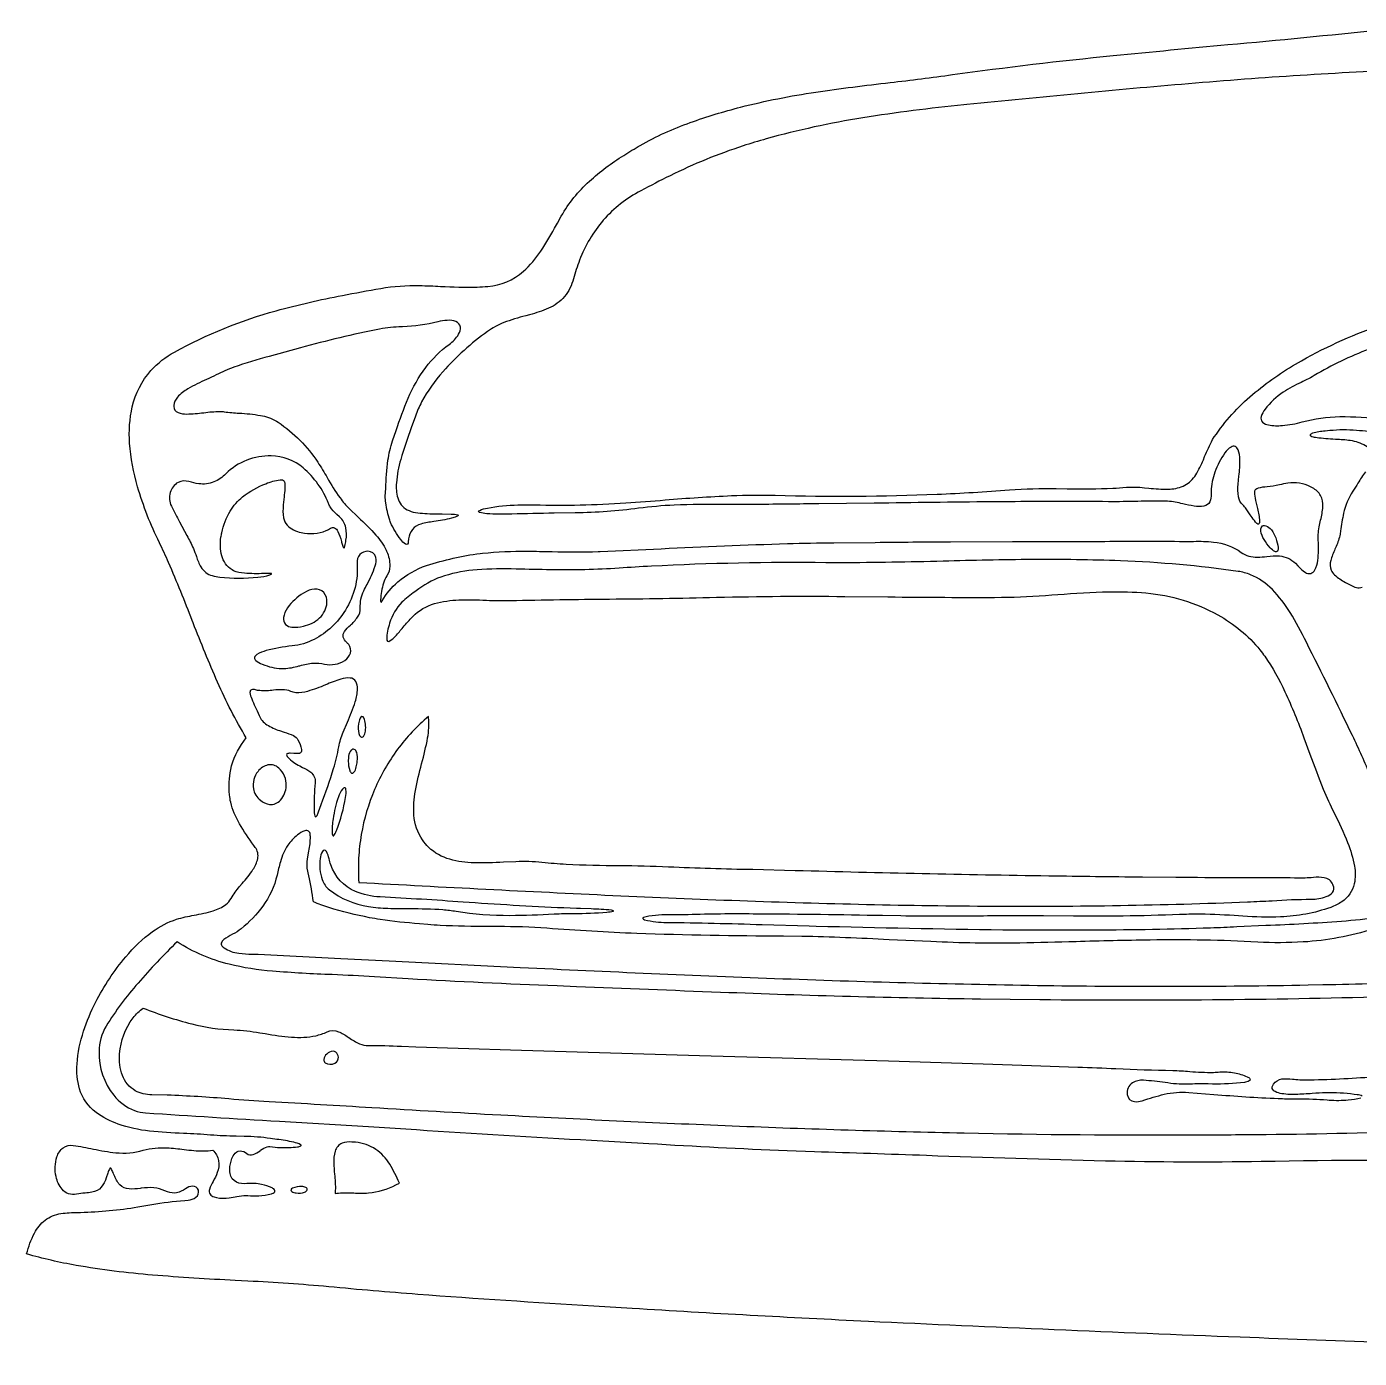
# Model space of a CAD drawing. Header units: metres. Extents: x 2.1 to 14.1, y 6 to 10.8.
# Drawn here: x 2.125 to 5.534, y 5.975 to 9.379 of the extents above; entities that cross this region are included whole.
import ezdxf

# ---------------------------------------------------------------- set-up
doc = ezdxf.new("R2010")
doc.units = ezdxf.units.M

msp = doc.modelspace()

# ---------------------------------------------------------------- linework, layer by layer
at = {"layer": 'truck', "color": 94}
for points in [[(6.00723, 6.00117, -0.0022), (5.22904, 6.02852, -0.0024), (4.27781, 6.06884, -0.0034), (3.67395, 6.10198), (3.57604, 6.10804, -0.0037), (3.12539, 6.13805, -0.0049), (2.89752, 6.15759, 0.0103), (2.691, 6.17204), (2.65841, 6.1738, -0.0079), (2.44729, 6.18742, -0.0231), (2.25154, 6.21224, -0.0258), (2.125, 6.24142, -0.0598), (2.14515, 6.29491, -0.1046), (2.17206, 6.32794, -0.1277), (2.2128, 6.34472, -0.0357), (2.25536, 6.34748), (2.26272, 6.34763, 0.0335), (2.40951, 6.36174), (2.44487, 6.36763, -0.0255), (2.52938, 6.37842), (2.53793, 6.37917, 0.1547), (2.55793, 6.38643, 0.3046), (2.56422, 6.40474, 0.3489), (2.54931, 6.41475, 0.1439), (2.53149, 6.40807, -0.1039), (2.50863, 6.39766, -0.1374), (2.48561, 6.40027), (2.47873, 6.40282, 0.0667), (2.45049, 6.41057, 0.0576), (2.41815, 6.40941), (2.41567, 6.40912, -0.0506), (2.38698, 6.40757, -0.1892), (2.36326, 6.41816, -0.0486), (2.35858, 6.42419, -0.0457), (2.34592, 6.44968, 0.0702), (2.34083, 6.45996, 0.5671), (2.33753, 6.45963, 0.0746), (2.33225, 6.44801), (2.32844, 6.43642, -0.1036), (2.31598, 6.41222, -0.1731), (2.29211, 6.39917, -0.0275), (2.27432, 6.39692, 0.0275), (2.25276, 6.39415, -0.2833), (2.21565, 6.40678, -0.125), (2.20035, 6.43922, -0.1333), (2.20243, 6.48961, -0.1552), (2.21859, 6.51301, -0.1965), (2.24417, 6.51878, -0.0164), (2.29585, 6.50963, 0.0276), (2.35294, 6.50031, 0.095), (2.42341, 6.50659, -0.0819), (2.48399, 6.51278, -0.0191), (2.52773, 6.5087, 0.0308), (2.57759, 6.50475, 0.0439), (2.60136, 6.50683, -0.1488), (2.61608, 6.48001, -0.1367), (2.6125, 6.44952, -0.0328), (2.60195, 6.42704, 0.0539), (2.59283, 6.40657, 0.2152), (2.59399, 6.39428, 0.1663), (2.60459, 6.38708), (2.61042, 6.38542, 0.0867), (2.64323, 6.38492, 0.0138), (2.66286, 6.38815, -0.0455), (2.68659, 6.39124), (2.69077, 6.39081, 0.0543), (2.71847, 6.39017, 0.0579), (2.75096, 6.39529, 0.1459), (2.75948, 6.40018, 0.2599), (2.75997, 6.40359, 0.1697), (2.75284, 6.41037, 0.0737), (2.72595, 6.41908, 0.0687), (2.6895, 6.42166), (2.68853, 6.42154, -0.1436), (2.66153, 6.42503, -0.2448), (2.64545, 6.44678, -0.0789), (2.64506, 6.46501, -0.1009), (2.65308, 6.49228, -0.1879), (2.66639, 6.50412, -0.2264), (2.68431, 6.50096), (2.68812, 6.49818, 0.2705), (2.70395, 6.49559, 0.0705), (2.72202, 6.50544), (2.72341, 6.50638, -0.0629), (2.73979, 6.51574, -0.1491), (2.74733, 6.51627, 0.0463), (2.77331, 6.5137, 0.0389), (2.81782, 6.51515, 0.113), (2.82655, 6.51772, 0.5819), (2.82619, 6.52018), (2.82578, 6.52049, 0.0821), (2.80816, 6.52702, 0.0227), (2.76492, 6.53438), (2.7489, 6.53671, 0.0312), (2.68115, 6.54191), (2.66108, 6.54243, -0.0171), (2.59547, 6.54544, 0.0126), (2.52637, 6.54954, -0.0191), (2.43948, 6.55548, -0.0574), (2.35913, 6.57351, -0.0698), (2.30259, 6.60316, -0.1686), (2.26016, 6.66393, -0.0873), (2.25386, 6.72725, -0.0624), (2.27067, 6.81136, -0.0411), (2.30128, 6.88469, -0.0551), (2.3783, 7.00098, -0.0617), (2.44689, 7.06544, -0.077), (2.50865, 7.09728, -0.0296), (2.5533, 7.10747, 0.0304), (2.60208, 7.11872, 0.0906), (2.63448, 7.13493, 0.0981), (2.6478, 7.1505, -0.045), (2.66975, 7.18056), (2.67609, 7.18811, 0.0319), (2.70389, 7.22401, 0.0972), (2.71604, 7.25209, 0.2095), (2.70968, 7.28086), (2.70617, 7.28579, -0.0251), (2.66941, 7.34134, -0.0735), (2.64692, 7.39623, -0.0361), (2.64399, 7.41531, -0.0711), (2.64697, 7.47982, -0.1126), (2.68043, 7.55235), (2.68681, 7.5605, -0.0319), (2.61331, 7.70303, -0.0113), (2.55098, 7.85467), (2.54867, 7.86053, 0.0104), (2.4881, 8.00875, 0.0091), (2.46451, 8.05974, -0.0431), (2.40871, 8.20295, -0.053), (2.38842, 8.31404, -0.0749), (2.39524, 8.4071, -0.1264), (2.443, 8.49992, -0.0847), (2.50324, 8.54697, -0.0587), (2.76334, 8.65278, -0.0207), (2.93246, 8.69179, -0.0034), (3.0305, 8.70995, -0.0491), (3.13007, 8.71704, -0.0078), (3.18371, 8.71513, 0.0204), (3.2769, 8.71344, 0.0114), (3.30447, 8.71498, 0.1658), (3.39565, 8.75361, 0.064), (3.43991, 8.80498, 0.0231), (3.47995, 8.87203), (3.48242, 8.87648), (3.4925, 8.8946, -0.0789), (3.56421, 8.98371, -0.0449), (3.65214, 9.04996, -0.0105), (3.69437, 9.07545, -0.0438), (3.82237, 9.13391, -0.0233), (3.95107, 9.17324, -0.026), (4.14323, 9.2116, -0.0083), (4.33362, 9.23623, 0.0058), (4.49285, 9.25629, -0.01), (4.90396, 9.30506, -0.0021), (5.19751, 9.33308, 0.0036), (5.58522, 9.37088, -0.0019)], [(5.66822, 9.26949, 0.0105), (5.09684, 9.233, 0.0044), (4.52968, 9.17975), (4.5218, 9.17896, 0.0155), (4.2635, 9.14591, 0.0282), (4.01663, 9.09213, 0.009), (3.95746, 9.07428, 0.0362), (3.77048, 8.99787, 0.0094), (3.69577, 8.9595, 0.0917), (3.59963, 8.88398, 0.0867), (3.53915, 8.78233, 0.0275), (3.5234, 8.73422, -0.1108), (3.5008, 8.68897, -0.1128), (3.46, 8.6591, -0.0403), (3.41133, 8.64262), (3.40159, 8.63999, 0.03), (3.34521, 8.62231, 0.0615), (3.30366, 8.59981, 0.0555), (3.18956, 8.49676, 0.0573), (3.13524, 8.41955, 0.039), (3.11956, 8.38364), (3.10874, 8.3534, 0.0199), (3.08177, 8.27267, 0.0503), (3.07067, 8.21311, 0.0911), (3.07428, 8.17424, 0.1998), (3.09811, 8.14408, 0.0852), (3.11918, 8.13709, 0.0323), (3.16816, 8.13359), (3.18758, 8.13323), (3.21107, 8.13271, -0.0596), (3.22726, 8.13093, -0.424), (3.22866, 8.1294, -0.165), (3.22454, 8.12668, -0.0294), (3.21121, 8.12229, -0.0349), (3.1664, 8.11371, 0.0407), (3.13356, 8.1074, 0.1496), (3.11175, 8.09362, 0.1307), (3.10203, 8.06994), (3.10105, 8.06225, -0.185), (3.09878, 8.05575, -0.3296), (3.09365, 8.05595, -0.089), (3.08183, 8.0677, -0.0534), (3.05553, 8.11159), (3.05477, 8.1137), (3.05366, 8.11745, -0.0383), (3.04323, 8.16142, -0.0462), (3.04237, 8.17844), (3.04337, 8.19841, -0.0243), (3.04912, 8.27046, -0.0489), (3.06083, 8.32012), (3.07012, 8.34678, -0.0193), (3.10088, 8.42884, -0.0599), (3.1457, 8.50767, -0.0732), (3.20535, 8.56648, 0.1055), (3.22983, 8.59257, 0.1583), (3.23438, 8.61094, 0.2757), (3.22309, 8.62507, 0.1154), (3.20074, 8.6282, 0.0475), (3.17628, 8.62432, -0.0535), (3.0866, 8.61195), (3.08412, 8.61183, 0.0386), (3.02771, 8.60601, 0.0179), (2.82514, 8.55786), (2.7454, 8.53596, 0.0186), (2.65497, 8.50825, 0.0329), (2.60999, 8.48903, -0.0123), (2.58483, 8.47705, 0.0283), (2.53732, 8.45308, 0.0787), (2.51086, 8.4319, 0.1681), (2.50132, 8.41014), (2.50131, 8.40808, 0.3184), (2.51218, 8.39239, 0.0967), (2.5346, 8.38876, 0.0295), (2.57778, 8.39212, -0.0302), (2.61922, 8.39533, -0.0367), (2.63035, 8.39444, 0.0234), (2.66854, 8.39085, -0.0306), (2.7227, 8.38509, -0.0855), (2.76385, 8.37076), (2.76845, 8.36783, -0.0953), (2.86953, 8.26561, -0.0147), (2.8936, 8.22616, 0.0283), (2.92647, 8.17436, 0.0373), (2.95005, 8.14699), (2.97321, 8.12464, -0.0233), (3.01842, 8.07897, -0.0698), (3.04452, 8.04064), (3.04571, 8.03795, -0.1028), (3.05388, 7.99979, -0.1611), (3.04602, 7.975, 0.0826), (3.03761, 7.95621, 0.061), (3.03018, 7.91411), (3.03041, 7.91002), (3.03095, 7.90822, 0.6427), (3.03278, 7.90832, 0.0655), (3.03463, 7.91113), (3.03463, 7.91113, -0.0924), (3.07426, 7.95938, -0.0992), (3.14791, 8.00126, -0.0468), (3.28474, 8.03222), (3.29076, 8.03292, -0.0284), (3.40516, 8.03794, -0.0039), (3.4687, 8.03706, 0.0139), (3.58657, 8.03697), (3.59203, 8.03719), (3.74817, 8.04437, -0.0053), (4.07099, 8.05745, -0.0046), (4.18913, 8.05953), (4.29556, 8.06062, -0.0026), (4.4877, 8.06213), (4.64631, 8.06252), (4.78678, 8.06289), (4.88257, 8.06326, -0.0044), (5.08614, 8.06311), (5.10946, 8.06317, -0.0322), (5.16078, 8.06152, -0.1286), (5.23126, 8.03502, 0.1615), (5.27287, 8.02269, 0.0278), (5.29702, 8.02454, -0.0515), (5.32945, 8.026, -0.1767), (5.37008, 8.00714), (5.37618, 8.0008, 0.083), (5.39556, 7.9839, 0.1855), (5.40907, 7.98106, 0.2123), (5.41986, 7.99007, 0.0916), (5.42722, 8.01457, 0.0525), (5.42823, 8.06616, -0.0688), (5.43182, 8.10492), (5.43453, 8.11742, 0.042), (5.44026, 8.15179, 0.1431), (5.43451, 8.18019, 0.137), (5.41374, 8.19994), (5.40877, 8.20259, 0.1627), (5.35063, 8.21178, 0.0217), (5.32897, 8.20753, -0.0309), (5.29749, 8.2027, 0.0502), (5.27438, 8.19881, 0.0618), (5.26852, 8.19609, 0.2267), (5.26557, 8.1894, 0.0663), (5.26796, 8.16802), (5.2719, 8.15075, -0.0335), (5.27815, 8.11893, -0.061), (5.27801, 8.11101, -0.2538), (5.2759, 8.10708, -0.2615), (5.27164, 8.10873, -0.0558), (5.25924, 8.12441), (5.25451, 8.13142), (5.24438, 8.14613, 0.0503), (5.23521, 8.15686, -0.1657), (5.22455, 8.17705, -0.067), (5.22358, 8.2095), (5.22555, 8.2301, 0.0346), (5.22811, 8.27209, 0.0891), (5.22334, 8.29714, 0.1932), (5.21618, 8.30568, 0.2375), (5.20551, 8.3044, 0.1003), (5.18972, 8.28934, 0.0738), (5.16417, 8.23999, 0.0774), (5.15413, 8.19099), (5.15426, 8.18354, -0.1325), (5.15132, 8.16441, -0.2363), (5.1359, 8.15331, -0.0867), (5.11067, 8.15351, -0.0183), (5.08214, 8.15911, 0.0346), (5.04303, 8.16597), (5.03805, 8.16621, 0.0109), (4.96657, 8.16546, -0.0103), (4.89198, 8.16466, 0.0063), (4.65287, 8.16464), (4.59283, 8.16416, 0.0018), (4.29297, 8.1607), (4.15146, 8.15915, 0.0015), (3.99392, 8.15736, -0.0057), (3.91148, 8.15733, 0.0141), (3.78113, 8.15578, 0.0204), (3.69024, 8.14782, -0.0296), (3.52823, 8.13602), (3.4739, 8.13509, 0.0027), (3.3657, 8.13304, -0.0257), (3.30155, 8.13389, -0.0674), (3.28364, 8.13705, -0.2774), (3.28094, 8.13949, -0.2594), (3.28365, 8.14242, -0.0656), (3.30334, 8.14835, -0.0392), (3.38157, 8.15646, -0.0161), (3.42405, 8.15658, 0.0242), (3.65726, 8.16167, 0.0033), (3.75798, 8.16907, -0.0101), (3.92771, 8.18001, -0.0156), (4.03941, 8.18094, 0.0168), (4.45343, 8.18364, 0.009), (4.63864, 8.19482, -0.0208), (4.75845, 8.19806), (4.78637, 8.19786, 0.0142), (4.903, 8.19908, 0.0102), (4.93764, 8.20145, -0.0437), (4.98411, 8.20035), (4.99509, 8.19933, 0.0313), (5.04435, 8.1967, 0.0957), (5.08272, 8.20436), (5.08733, 8.2066, 0.1269), (5.11518, 8.23329, 0.0454), (5.13455, 8.27188), (5.13783, 8.27972, -0.0343), (5.1583, 8.32318), (5.16261, 8.33006, -0.0702), (5.26045, 8.43869, -0.0445), (5.37813, 8.52066), (5.3856, 8.52497, -0.0488), (5.59828, 8.61923, -0.0114)], [(5.56736, 8.55789, 0.0459), (5.42668, 8.49195), (5.42258, 8.48949, -0.0233), (5.3845, 8.4695, 0.0345), (5.33898, 8.44472, 0.0854), (5.2923, 8.40076, 0.103), (5.28251, 8.38242, 0.2744), (5.28599, 8.3679, 0.1418), (5.30129, 8.36071, 0.07), (5.33669, 8.35944, 0.047), (5.38762, 8.36862, -0.0631), (5.48346, 8.38202, -0.0362), (5.5931, 8.37558, -0.0095)], [(5.58703, 8.34103, 0.0107), (5.52594, 8.34673, 0.0455), (5.45796, 8.34627), (5.44616, 8.34523, 0.0559), (5.41406, 8.33941, 0.1549), (5.40802, 8.33578, 0.4433), (5.40926, 8.33288, 0.0908), (5.42144, 8.3293), (5.42999, 8.32813, 0.0154), (5.47821, 8.32435, -0.0357), (5.51492, 8.32073, -0.0824), (5.55386, 8.30549, -0.0228)], [(5.54938, 8.24113, 0.0263), (5.52993, 8.21173, -0.0118), (5.51695, 8.19127, 0.0928), (5.49328, 8.13496, 0.0221), (5.48538, 8.08992), (5.48419, 8.08178, -0.0626), (5.47411, 8.05013), (5.47122, 8.04342, 0.0458), (5.4604, 8.01389, 0.1551), (5.46144, 7.98987, 0.1073), (5.47017, 7.97739, 0.0587), (5.49791, 7.95824, 0.0379), (5.52604, 7.94489, 0.1959), (5.54061, 7.9463, 0.0725)], [(5.56285, 7.46196, 0.0105), (5.516, 7.5667, 0.0038), (5.39814, 7.80535, 0.0237), (5.35673, 7.88122, 0.0575), (5.31103, 7.93995, 0.0999), (5.25521, 7.97784, 0.0595), (5.22348, 7.98642, 0.0264), (4.92256, 8.01335, 0.0114), (4.69727, 8.01671, 0.0048), (4.46901, 8.01253, -0.0065), (4.20717, 8.00833), (4.16936, 8.00853, 0.0157), (3.72278, 7.99965, 0.004), (3.64041, 7.99456, -0.0206), (3.46548, 7.99053, -0.0031), (3.37679, 7.99227, 0.0263), (3.27708, 7.9905, 0.0573), (3.19337, 7.97494, 0.0834), (3.12778, 7.94174), (3.11784, 7.93443, 0.0415), (3.0848, 7.90744, 0.1229), (3.05328, 7.85403, 0.0269), (3.0481, 7.83375, 0.0675), (3.04598, 7.81358, 0.2225), (3.04833, 7.80801, 0.2706), (3.05378, 7.80858, 0.0734), (3.06812, 7.82102, 0.0128), (3.08795, 7.84374, -0.019), (3.11238, 7.87131, -0.1259), (3.16853, 7.90393, -0.0622), (3.23064, 7.91337, -0.0197), (3.30093, 7.9127, 0.0154), (3.36155, 7.91175, -0.0041), (3.61567, 7.91571, 0.0045), (3.88896, 7.92011, -0.0089), (4.21762, 7.92237), (4.32791, 7.92137, 0.0043), (4.61846, 7.92016, 0.0154), (4.74668, 7.9262), (4.7623, 7.92729, -0.0126), (4.89313, 7.93426, -0.0277), (4.98788, 7.93139, -0.1039), (5.17136, 7.87532, -0.0957), (5.27928, 7.78568, -0.0158), (5.29163, 7.76935, -0.0431), (5.3433, 7.67866, -0.0209), (5.39189, 7.56075), (5.40716, 7.51937, 0.009), (5.44118, 7.42981, 0.0148), (5.46897, 7.36937, -0.0187), (5.5035, 7.29303, -0.0528), (5.52102, 7.23308, -0.0955), (5.52064, 7.18803, -0.195), (5.48879, 7.14172, -0.0655), (5.46025, 7.12747, -0.0762), (5.33187, 7.1031, -0.0264), (5.23544, 7.10493), (5.21351, 7.1063, 0.0181), (5.11468, 7.11019, 0.0087), (5.09151, 7.10961, -0.0121), (4.80275, 7.10509), (4.72598, 7.1056, 0.0038), (4.56189, 7.10532, -0.006), (4.36073, 7.10553), (4.3142, 7.10633, 0.0032), (3.99707, 7.1104), (3.9833, 7.11046, 0.0108), (3.81661, 7.10878), (3.8128, 7.10863, -0.0148), (3.78326, 7.10852, 0.0475), (3.7164, 7.10472, 0.0754), (3.70244, 7.10118, 0.3909), (3.70092, 7.09894, 0.1812), (3.70554, 7.09606, 0.0491), (3.73428, 7.09073, 0.0245), (3.76103, 7.08903, -0.006), (4.00616, 7.08357), (4.1268, 7.08016), (4.14464, 7.07973, 0.0036), (4.62178, 7.07039, 0.0044), (4.85638, 7.07, 0.0071), (5.15287, 7.07539, 0.0032), (5.22038, 7.07825), (5.29465, 7.08166, 0.0089), (5.48759, 7.09245, 0.0112), (5.58408, 7.10219)], [(5.56943, 7.07234, -0.0621), (5.38995, 7.03905, -0.0306), (5.27358, 7.03879, 0.0175), (4.99817, 7.04388, 0.0038), (4.80891, 7.03968, -0.0021), (4.66491, 7.03617, -0.0151), (4.43782, 7.03989), (4.33064, 7.04485, 0.0077), (4.10759, 7.05338), (4.06051, 7.05389, -0.009), (3.68541, 7.06072, -0.0101), (3.45569, 7.0741, 0.0182), (3.33147, 7.07832), (3.30794, 7.07845, -0.0134), (3.18247, 7.08128, -0.0077), (3.15127, 7.08357), (3.12941, 7.08548, -0.0167), (3.0293, 7.09638, -0.0107), (3.00203, 7.10117, -0.0294), (2.89766, 7.1272, -0.0198), (2.85827, 7.14166, 0.0243), (2.84677, 7.20846), (2.84285, 7.22792, -0.0754), (2.84356, 7.25076), (2.84617, 7.26671, 0.0388), (2.85074, 7.30396, 0.0322), (2.85026, 7.31386, 0.2099), (2.8462, 7.32252, 0.2315), (2.83658, 7.3234, 0.0938), (2.81762, 7.31254, 0.0712), (2.79287, 7.28651, 0.0746), (2.77402, 7.24405, 0.0187), (2.76545, 7.20999, -0.102), (2.72875, 7.1305, -0.0643), (2.67394, 7.07265, -0.0426), (2.65169, 7.05888, 0.0442), (2.62953, 7.04511, 0.1649), (2.62285, 7.03592, 0.2639), (2.62622, 7.02712, 0.0451), (2.62997, 7.02403, 0.1163), (2.66727, 7.0103, 0.0315), (2.70234, 7.00798), (2.71745, 7.00748), (2.92845, 6.99679), (3.05201, 6.9906), (3.38747, 6.97406, 0.003), (4.05906, 6.94518, 0.0057), (4.73101, 6.92787, 0.0086), (5.40262, 6.92928), (5.44031, 6.93006, 0.0064), (5.70731, 6.93784)], [(5.59912, 6.89852, -0.009), (4.71604, 6.89104), (4.56443, 6.89263, -0.006), (3.90002, 6.91021, -0.0011), (3.53108, 6.92475), (3.48218, 6.92674, -0.0044), (3.10103, 6.94452), (3.01464, 6.94995, 0.0063), (2.9063, 6.95546, -0.0117), (2.75374, 6.96433, -0.0397), (2.64315, 6.98198, -0.0838), (2.51003, 7.03939, 0.0208), (2.40982, 6.93405, 0.0398), (2.32846, 6.82422, 0.1328), (2.31006, 6.75867, 0.1738), (2.34763, 6.64728, 0.1369), (2.40109, 6.60801, 0.0698), (2.42932, 6.60209, 0.0021), (2.77127, 6.58087), (2.99965, 6.56706), (3.12169, 6.55931, 0.0024), (3.56983, 6.53218), (3.71638, 6.52391, 0.0048), (4.07016, 6.50582), (4.14034, 6.50342, -0.0015), (4.42666, 6.49379, 0.0037), (4.88413, 6.47979, 0.0095), (5.28273, 6.47839, -0.0076), (5.85661, 6.48017)], [(5.70833, 6.55662, -0.0086), (5.29504, 6.54633, -0.0011), (5.11556, 6.54496, -0.0065), (4.52263, 6.55011, -0.0049), (3.9298, 6.56823, -0.0033), (3.33737, 6.59618, -0.002), (3.00799, 6.61512, 0.0012), (2.74485, 6.63051, -0.006), (2.64192, 6.63779, 0.0127), (2.4844, 6.64741), (2.44554, 6.64818, -0.1297), (2.40265, 6.65883, -0.1736), (2.36999, 6.69804, -0.1108), (2.36272, 6.75318, -0.1442), (2.39731, 6.84481, -0.0721), (2.42341, 6.87024, 0.0343), (2.54715, 6.82968, 0.0535), (2.65474, 6.8143, -0.0336), (2.72127, 6.80706), (2.73538, 6.80475, 0.0235), (2.80254, 6.79581, 0.0727), (2.86442, 6.79944, 0.0528), (2.89344, 6.8092, -0.2116), (2.92253, 6.80965, -0.0558), (2.94738, 6.79562), (2.94889, 6.79461, 0.0507), (2.97666, 6.77863, 0.1036), (2.99872, 6.77427, -0.0168), (3.08363, 6.77255), (3.12011, 6.77114), (3.25609, 6.76684), (3.36215, 6.76344), (3.84573, 6.74902), (4.32928, 6.73476), (4.57132, 6.72717), (4.69506, 6.72303), (4.81363, 6.71904, -0.0022), (4.91102, 6.7154, 0.0048), (5.05614, 6.71048, -0.0129), (5.09975, 6.70803, 0.0259), (5.16037, 6.70564, 0.0184), (5.1767, 6.70674, -0.0678), (5.21407, 6.70424, -0.0645), (5.24641, 6.69449, -0.1446), (5.2537, 6.68875, -0.4215), (5.25205, 6.68416, -0.1006), (5.23952, 6.68016), (5.22978, 6.67889, -0.0339), (5.14729, 6.67609, 0.0222), (5.1015, 6.67565, -0.0524), (5.04409, 6.67858), (5.03704, 6.67954, 0.0216), (4.98127, 6.68533, 0.1648), (4.95349, 6.67867, 0.2944), (4.93961, 6.64873, 0.3391), (4.95846, 6.631, 0.1142), (4.97817, 6.63323, -0.0201), (5.03461, 6.64976, -0.0799), (5.0972, 6.65426), (5.16171, 6.64939, 0.01), (5.32554, 6.63891), (5.33679, 6.63852, 0.0061), (5.37807, 6.63791, -0.0202), (5.45087, 6.63552), (5.45644, 6.63497, 0.0421), (5.50533, 6.63545, 0.0457), (5.53734, 6.64032, 0.1672)], [(5.54103, 6.64504, 0.0752), (5.52773, 6.64837), (5.52017, 6.64937, 0.0352), (5.44811, 6.65363, 0.015), (5.41318, 6.65161, -0.0144), (5.37065, 6.64918, -0.0562), (5.33072, 6.65208, -0.1169), (5.31463, 6.65883, -0.3649), (5.31185, 6.67183), (5.31364, 6.67517, -0.2238), (5.3354, 6.68883, -0.0658), (5.3623, 6.68854), (5.36649, 6.68809, 0.0261), (5.38588, 6.68664, 0.0178), (5.55844, 6.6937)]]:
    msp.add_lwpolyline(points, format="xyb", dxfattribs=at)
for points in [[(2.61933, 7.97174, 0.0491), (2.71624, 7.9714, 0.0598), (2.74712, 7.97771), (2.74893, 7.97846), (2.75095, 7.97955), (2.75155, 7.98025, 0.3452), (2.74991, 7.98106, 0.0303), (2.73202, 7.981, -0.0316), (2.68196, 7.98161, -0.0799), (2.65434, 7.98796), (2.65038, 7.9901, -0.1876), (2.62406, 8.02643, -0.1069), (2.62197, 8.07397, -0.018), (2.62408, 8.08521, -0.0827), (2.64546, 8.14078, -0.0868), (2.67732, 8.17696, -0.0729), (2.73683, 8.21065, -0.0675), (2.77324, 8.22037), (2.77697, 8.22057, -0.3588), (2.7842, 8.21507, -0.0918), (2.78544, 8.19817, -0.0138), (2.7834, 8.17709), (2.78131, 8.15663, 0.0658), (2.78215, 8.12333, 0.1463), (2.79092, 8.10474, 0.1424), (2.82747, 8.08555, 0.1531), (2.8912, 8.09071, 0.0434), (2.90208, 8.09651, -0.2703), (2.91229, 8.09801, -0.1602), (2.92082, 8.08864, -0.0524), (2.9299, 8.06317), (2.93052, 8.0609), (2.93351, 8.05077, 0.1635), (2.93603, 8.04631, 0.401), (2.93771, 8.04763, 0.0608), (2.94106, 8.06223), (2.94163, 8.06604, 0.09), (2.94139, 8.09819, 0.1539), (2.92534, 8.12573), (2.91873, 8.13193, -0.0729), (2.90128, 8.15139, -0.0455), (2.89688, 8.16032, 0.1215), (2.83224, 8.25114, 0.1675), (2.75077, 8.28151, 0.204), (2.63428, 8.2359, -0.0958), (2.60401, 8.21495, -0.1321), (2.56532, 8.21054, -0.0386), (2.54015, 8.21585, 0.1953), (2.51219, 8.2138, 0.2049), (2.49238, 8.18797, 0.184), (2.49504, 8.15286, 0.0091), (2.51615, 8.11305), (2.53478, 8.07838, -0.015), (2.55131, 8.0447, -0.0199), (2.55918, 8.02437, 0.0513), (2.57065, 7.9978, 0.1924), (2.59984, 7.9755, 0.0517), (2.61933, 7.97174)], [(5.31981, 8.07179, -0.0721), (5.32573, 8.04709, -0.1742), (5.3239, 8.03846, -0.343), (5.31761, 8.03737, -0.1118), (5.3056, 8.04671, -0.0486), (5.29005, 8.06809, -0.1034), (5.28154, 8.08954, -0.2026), (5.28378, 8.10069, -0.3098), (5.2941, 8.10322, -0.1529), (5.30871, 8.09237, -0.0831), (5.31981, 8.07179)], [(2.88667, 7.74956, 0.2035), (2.93875, 7.75888, 0.1747), (2.95323, 7.77748, 0.2344), (2.94865, 7.79912, 0.0486), (2.94299, 7.80552, -0.1498), (2.93463, 7.81836, -0.2123), (2.93816, 7.83287, -0.0527), (2.95288, 7.84883, 0.057), (2.97151, 7.86946, 0.1628), (2.97838, 7.89267, -0.1287), (2.98749, 7.937, -0.0123), (2.99553, 7.95313, 0.0442), (3.01615, 8.00033, 0.1363), (3.01802, 8.02185, 0.3548), (2.99791, 8.03792, 0.4652), (2.97015, 8.00793, -0.1605), (2.9402, 7.88744, -0.1363), (2.86017, 7.81261, -0.0945), (2.80372, 7.79586, 0.044), (2.7374, 7.78379, 0.074), (2.71394, 7.77385, 0.1927), (2.70787, 7.76628, 0.2589), (2.7111, 7.75855, 0.0914), (2.727, 7.74928), (2.73386, 7.74665, 0.0952), (2.78296, 7.73809, 0.0597), (2.82152, 7.74478), (2.82352, 7.74531, -0.0515), (2.85823, 7.752, -0.0725), (2.88667, 7.74956)], [(2.8329, 7.84629, 0.135), (2.87395, 7.86743, 0.1906), (2.89308, 7.90672, 0.1989), (2.88494, 7.93248, 0.2356), (2.86152, 7.94111, 0.1153), (2.8349, 7.93189), (2.83281, 7.93063, 0.1047), (2.7924, 7.89329, 0.1198), (2.78211, 7.86817, 0.2303), (2.78735, 7.85075, 0.1692), (2.80357, 7.84375, 0.0874), (2.8329, 7.84629)], [(2.87165, 7.37137), (2.87866, 7.39088, 0.0134), (2.90995, 7.48258, 0.0308), (2.92313, 7.53766, -0.0497), (2.93479, 7.57534), (2.94538, 7.60093, 0.0257), (2.96539, 7.65295, 0.0769), (2.97112, 7.68651, 0.1187), (2.96686, 7.70456, 0.2625), (2.95203, 7.71387, 0.0924), (2.92869, 7.71079, 0.0261), (2.88938, 7.69635, -0.029), (2.84357, 7.67975, -0.0881), (2.81363, 7.67609, -0.0979), (2.80062, 7.67977, 0.1196), (2.77916, 7.68405, 0.0241), (2.75675, 7.68265, -0.0463), (2.72135, 7.68153, -0.0379), (2.70994, 7.68344, 0.1561), (2.69988, 7.68365, 0.3203), (2.6962, 7.67701, 0.0902), (2.70051, 7.66049, 0.0155), (2.70962, 7.64052, -0.0222), (2.71953, 7.61839, 0.1608), (2.73946, 7.59447, 0.0626), (2.772, 7.57937), (2.78341, 7.57549, -0.0227), (2.80749, 7.56667, -0.1373), (2.81883, 7.55553, -0.1192), (2.82776, 7.53099, -0.2104), (2.82554, 7.52258, -0.1635), (2.82246, 7.52116, -0.0407), (2.80843, 7.52116), (2.79928, 7.52144, 0.1392), (2.79076, 7.51982, 0.4005), (2.79026, 7.51554, 0.0696), (2.7934, 7.51119, 0.0892), (2.82346, 7.48913), (2.83073, 7.48538, -0.0545), (2.85184, 7.47274, -0.2588), (2.86269, 7.44722), (2.86259, 7.44583, 0.0279), (2.86015, 7.37796, 0.0712), (2.86243, 7.36118, 0.3513), (2.86466, 7.3591, 0.2012), (2.8679, 7.36258, 0.0391), (2.87165, 7.37137)], [(2.99154, 7.59619, 0.1064), (2.98722, 7.61195, 0.292), (2.98259, 7.61506, 0.2389), (2.97794, 7.61084, 0.0859), (2.97389, 7.59631, 0.0971), (2.97442, 7.57168, 0.1822), (2.97955, 7.56308, 0.3968), (2.98658, 7.5646, 0.1422), (2.99152, 7.57764, 0.0619), (2.99154, 7.59619)], [(5.4659, 7.18584, 0.2561), (5.44343, 7.20337, 0.0696), (5.41658, 7.20396), (5.41034, 7.20343, -0.0251), (5.39029, 7.20231, 0.0036), (5.21147, 7.2033, -0.0024), (5.06456, 7.20389), (4.97851, 7.20473, -0.0017), (4.73935, 7.20754, -0.0032), (4.0907, 7.22127), (3.9819, 7.22393, -0.0071), (3.76664, 7.23069, 0.01), (3.64143, 7.23361, -0.0119), (3.50519, 7.23714, -0.0151), (3.44305, 7.24249, 0.0375), (3.37594, 7.24422), (3.3447, 7.24288, -0.0209), (3.26937, 7.24137, -0.0622), (3.20744, 7.25036, -0.1232), (3.1531, 7.28103, -0.0502), (3.13739, 7.29974, -0.1315), (3.11559, 7.36327, -0.0641), (3.11936, 7.42586, -0.0209), (3.13529, 7.49469, 0.022), (3.15056, 7.56082, 0.0673), (3.1532, 7.61211), (3.15277, 7.6156, 0.0559), (3.07375, 7.53167, 0.0571), (3.01495, 7.4289, 0.0575), (2.9809, 7.31369, 0.0292), (2.97406, 7.25305, 0.0301), (2.97447, 7.1913, 0.0019), (3.62443, 7.15813, 0.0058), (4.27299, 7.13519, 0.0043), (4.59741, 7.13064, 0.0051), (4.92226, 7.1324, 0.0053), (5.24776, 7.14154, 0.0048), (5.3102, 7.14463, -0.0129), (5.41037, 7.14852, 0.0856), (5.44885, 7.1549, 0.1409), (5.46494, 7.16584, 0.262), (5.46691, 7.18334), (5.4659, 7.18584)], [(2.97068, 7.50089, 0.1104), (2.96908, 7.52352, 0.206), (2.96288, 7.53145, 0.3312), (2.95467, 7.52902, 0.1411), (2.94857, 7.51447, 0.0485), (2.94767, 7.50082, 0.0838), (2.95124, 7.47754, 0.1919), (2.95623, 7.47097, 0.3386), (2.96202, 7.47291, 0.1151), (2.96819, 7.48661, 0.0352), (2.97068, 7.50089)], [(2.72277, 7.40167, 0.1411), (2.74617, 7.39071, 0.247), (2.77441, 7.40172, 0.1739), (2.78881, 7.43832, 0.2358), (2.76989, 7.4837, 0.2338), (2.74227, 7.49162, 0.1775), (2.71672, 7.47501, 0.2126), (2.70485, 7.43093, 0.183), (2.72277, 7.40167)], [(2.91815, 7.3254, 0.049), (2.94064, 7.40833, 0.0695), (2.94166, 7.42914, 0.2514), (2.93932, 7.43344, 0.2685), (2.93509, 7.43186), (2.93295, 7.42974, 0.0867), (2.92227, 7.40975, 0.0498), (2.90888, 7.35375, 0.0483), (2.9064, 7.31791, 0.1453), (2.90823, 7.31089, 0.4739), (2.9109, 7.31135, 0.0866), (2.91689, 7.32225), (2.91815, 7.3254)], [(3.22347, 7.11774, 0.0407), (3.36104, 7.10713, 0.0148), (3.47409, 7.11066, -0.0123), (3.52441, 7.11187, 0.0243), (3.6091, 7.11552, 0.0485), (3.62526, 7.11798, 0.4952), (3.62608, 7.11883, 0.1183), (3.62049, 7.12029, 0.0184), (3.56868, 7.12344), (3.54136, 7.12439), (3.53115, 7.12473, -0.0083), (3.27241, 7.13895), (3.24126, 7.14105, 0.0042), (3.02895, 7.15417, -0.0924), (2.96568, 7.16826, -0.2126), (2.90291, 7.23638, -0.027), (2.8984, 7.25167, 0.0809), (2.89165, 7.27016, 0.229), (2.8866, 7.27413, 0.2733), (2.88145, 7.27065, 0.1007), (2.87573, 7.25229, 0.119), (2.88083, 7.19857, 0.1436), (2.89917, 7.17234, 0.127), (2.9991, 7.1298, 0.0323), (3.049, 7.12523, 0.0071), (3.10519, 7.12437, -0.0186), (3.18966, 7.12182, -0.021), (3.22347, 7.11774)], [(2.88882, 6.73018, 0.2738), (2.91305, 6.72924, 0.3125), (2.92227, 6.7448, 0.088), (2.92034, 6.75161, 0.311), (2.90866, 6.75967, 0.1813), (2.89257, 6.75234, 0.1776), (2.8848, 6.7388, 0.2801), (2.88882, 6.73018)], [(2.91376, 6.39589, -0.0522), (2.95075, 6.39774), (2.96139, 6.39739, 0.0314), (2.99924, 6.39755, 0.1011), (3.06959, 6.41804), (3.07828, 6.42261, 0.0395), (3.05348, 6.47121, 0.1041), (3.01789, 6.5088, 0.1209), (2.96618, 6.52686), (2.95706, 6.52765, 0.1136), (2.93192, 6.52437, 0.2293), (2.91382, 6.50394, 0.0829), (2.91059, 6.47444, 0.0165), (2.91257, 6.4453, -0.0345), (2.91445, 6.40365), (2.91376, 6.39589)], [(2.81431, 6.39736, 0.1567), (2.83576, 6.39904, 0.2294), (2.84224, 6.4057, 0.3531), (2.83873, 6.41159, 0.1143), (2.8284, 6.41367, 0.1139), (2.80522, 6.40952, 0.2266), (2.80074, 6.40502, 0.3087), (2.80339, 6.40098, 0.0871), (2.81431, 6.39736)]]:
    msp.add_lwpolyline(points, format="xyb", close=True, dxfattribs=at)

doc.saveas('drawing.dxf')
